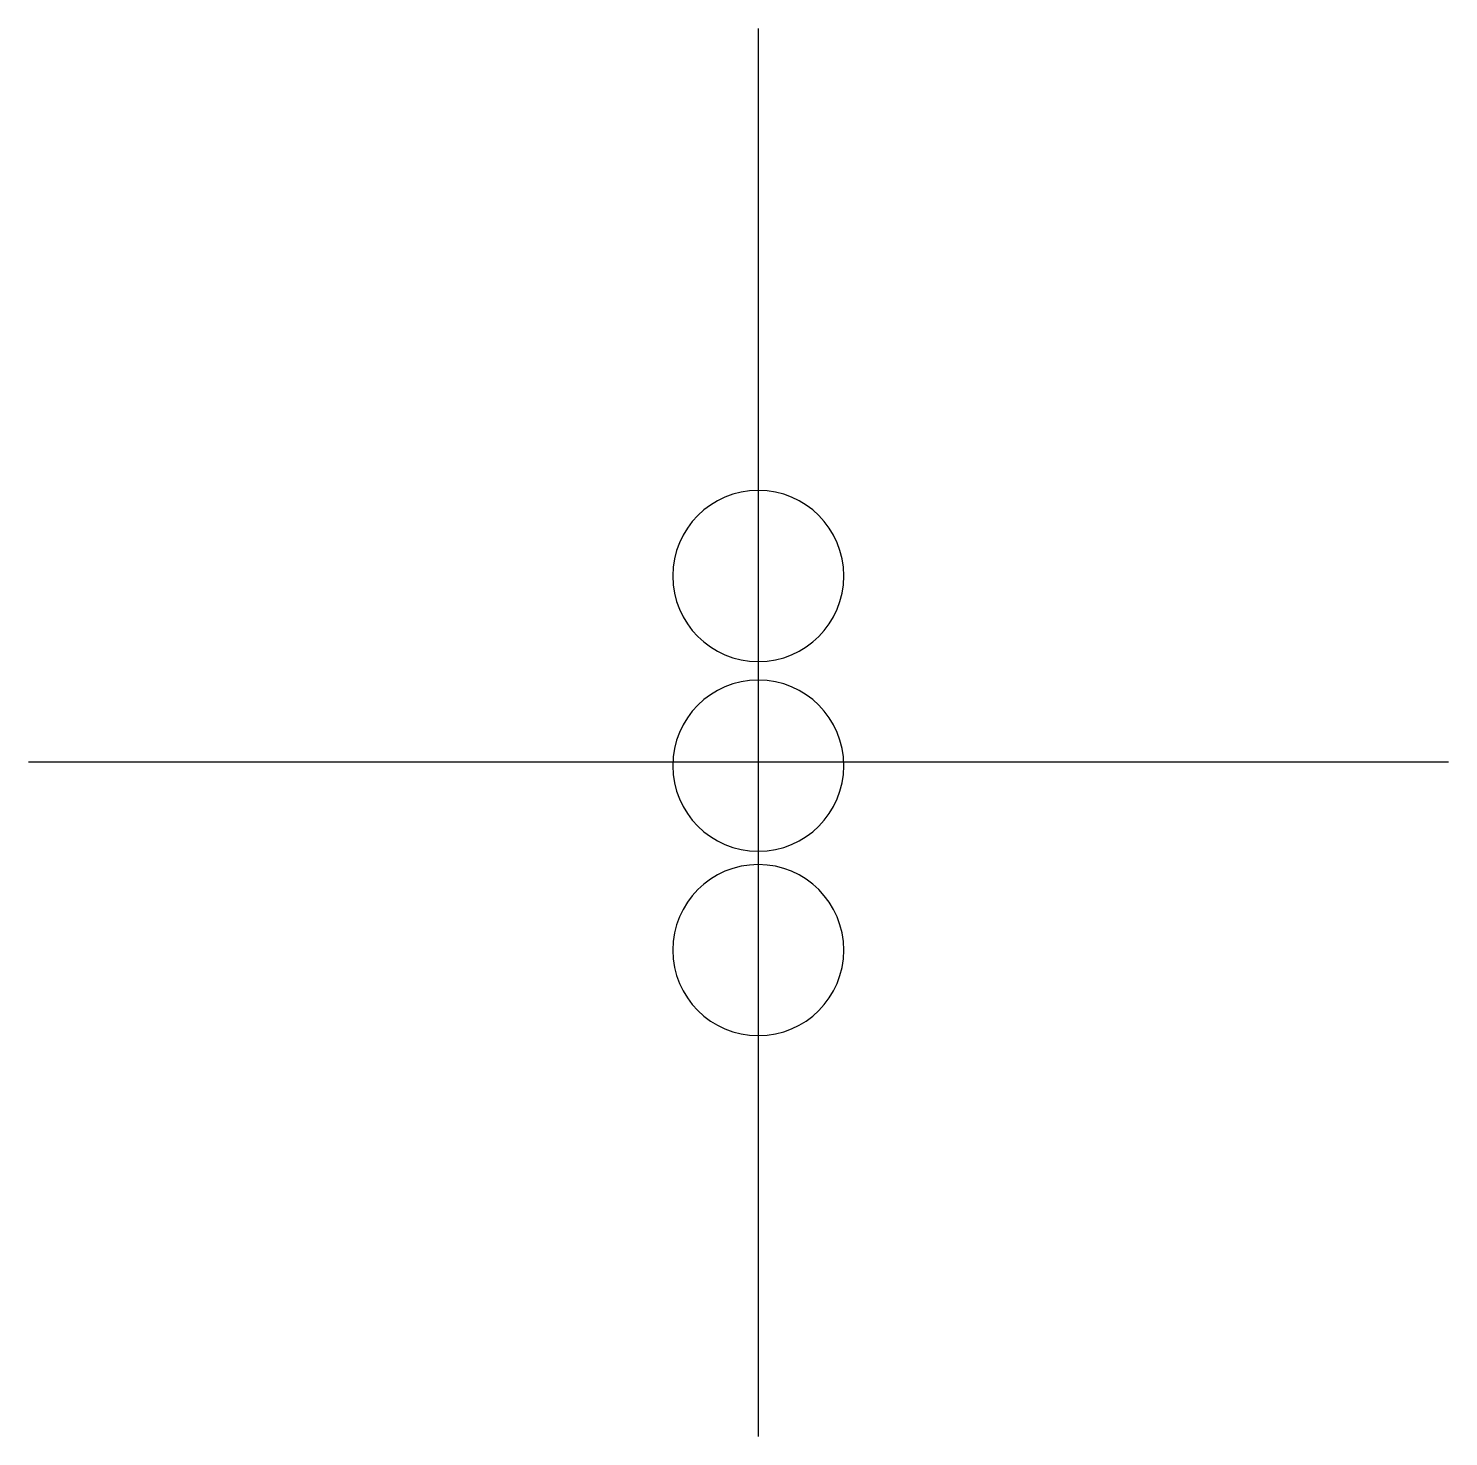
# Model space of a CAD drawing. Header units: metres. Extents: x -96830 to -95710, y -330667 to -329555.
import ezdxf

# ---------------------------------------------------------------- set-up
doc = ezdxf.new("R2010")
doc.units = ezdxf.units.M
doc.layers.add('STEEL', color=1, linetype='Continuous')

msp = doc.modelspace()

# ---------------------------------------------------------------- linework, layer by layer
at = {"layer": 'STEEL'}
for p, q in [((-96254.23, -329555.28), (-96254.23, -330666.53)), ((-96830.13, -330134.17), (-95709.56, -330134.17))]:
    msp.add_line(p, q, dxfattribs=at)
for points in [[(-96321.73, -329987.39, 1), (-96186.73, -329987.39, 1)], [(-96321.73, -330137.08, 1), (-96186.73, -330137.08, 1)], [(-96321.73, -330282.63, 1), (-96186.73, -330282.63, 1)]]:
    msp.add_lwpolyline(points, format="xyb", close=True, dxfattribs=at)

doc.saveas('drawing.dxf')
